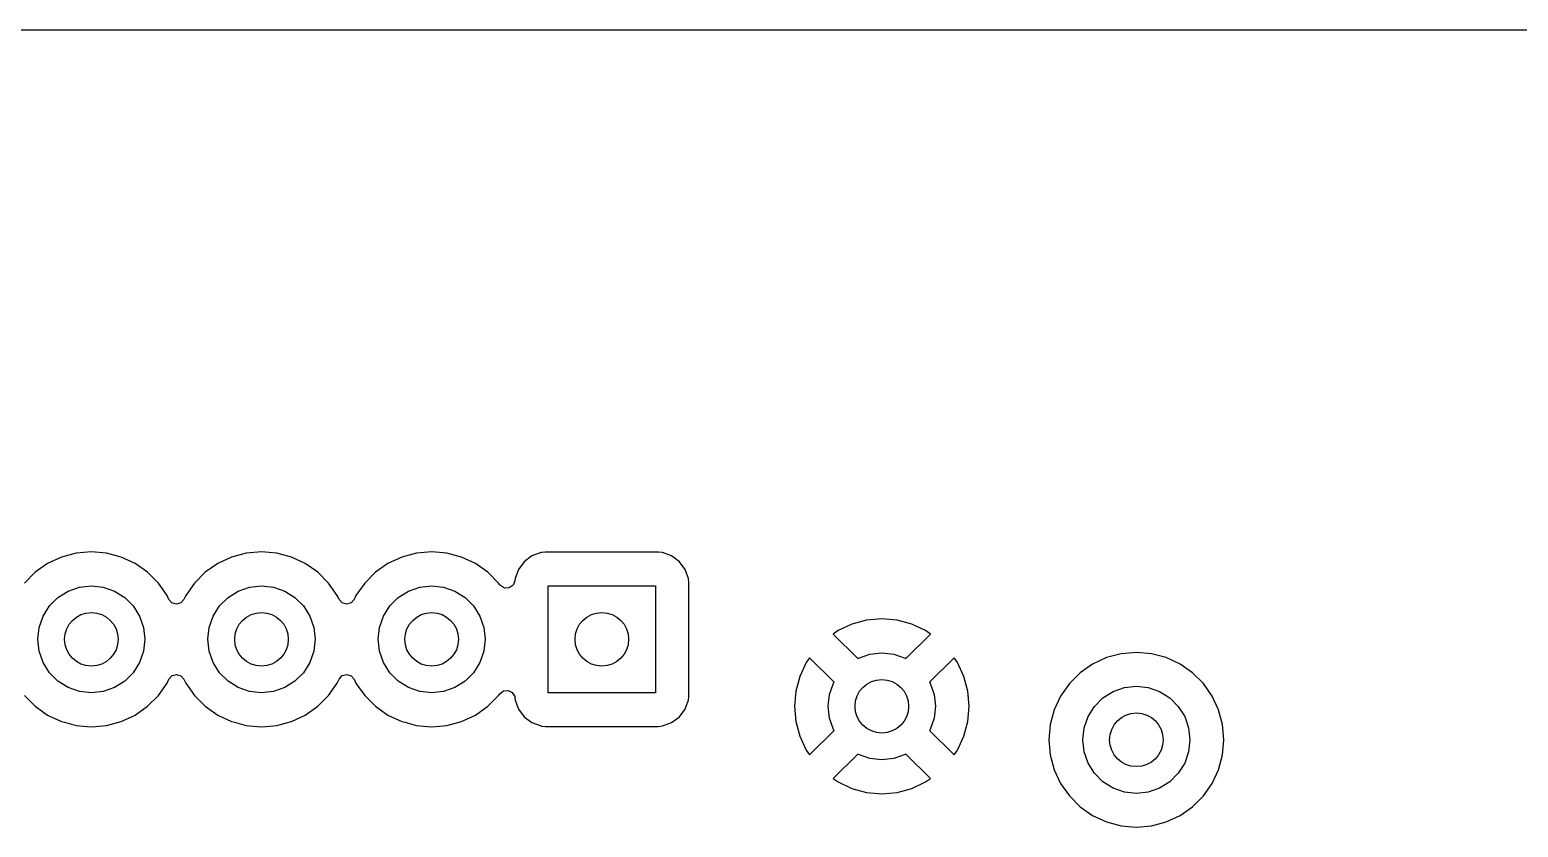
# Model space of a CAD drawing. Extents: x 2.85 to 10.26, y -4.55 to -2.42.
# Drawn here: x 8.506 to 9.381, y -2.89 to -2.421 of the extents above; entities that cross this region are included whole.
import ezdxf

# ---------------------------------------------------------------- set-up
doc = ezdxf.new("R2010")
doc.units = 0
doc.header["$MEASUREMENT"] = 0
doc.layers.add('BLACK', color=7, linetype='CONTINUOUS')

msp = doc.modelspace()

# ---------------------------------------------------------------- linework, layer by layer
at = {"layer": 'BLACK', "linetype": 'CONTINUOUS'}
for p, q in [((3.84346, -2.42128), (10.04731, -2.42128)), ((8.53359, -2.72891), (8.52494, -2.73123)), ((8.5336, -2.72891), (8.53359, -2.72891)), ((8.54252, -2.72813), (8.5336, -2.72891)), ((8.55144, -2.72891), (8.54252, -2.72813)), ((8.54252, -2.72813), (8.54252, -2.72813)), ((8.5601, -2.73123), (8.55144, -2.72891)), ((8.55144, -2.72891), (8.55144, -2.72891)), ((8.55144, -2.72891), (8.55144, -2.72891)), ((8.55144, -2.72891), (8.55144, -2.72891)), ((8.55144, -2.72891), (8.55144, -2.72891)), ((8.63359, -2.72891), (8.62494, -2.73123)), ((8.6336, -2.72891), (8.63359, -2.72891)), ((8.64252, -2.72813), (8.6336, -2.72891)), ((8.65144, -2.72891), (8.64252, -2.72813)), ((8.64252, -2.72813), (8.64252, -2.72813)), ((8.6601, -2.73123), (8.65144, -2.72891)), ((8.65144, -2.72891), (8.65144, -2.72891)), ((8.65144, -2.72891), (8.65144, -2.72891)), ((8.65144, -2.72891), (8.65144, -2.72891)), ((8.65144, -2.72891), (8.65144, -2.72891)), ((8.73359, -2.72891), (8.72494, -2.73123)), ((8.74252, -2.72813), (8.73359, -2.72891)), ((8.73359, -2.72891), (8.73359, -2.72891)), ((8.75144, -2.72891), (8.74252, -2.72813)), ((8.74252, -2.72813), (8.74252, -2.72813)), ((8.7601, -2.73123), (8.75144, -2.72891)), ((8.75144, -2.72891), (8.75144, -2.72891)), ((8.75144, -2.72891), (8.75144, -2.72891)), ((8.75144, -2.72891), (8.75144, -2.72891)), ((8.75144, -2.72891), (8.75144, -2.72891)), ((8.80679, -2.72858), (8.80148, -2.73056)), ((8.80914, -2.72833), (8.80679, -2.72858)), ((8.8759, -2.72833), (8.80914, -2.72833)), ((8.80914, -2.72833), (8.80914, -2.72833)), ((8.87825, -2.72858), (8.8759, -2.72833)), ((8.8759, -2.72833), (8.8759, -2.72833)), ((8.8759, -2.72833), (8.8759, -2.72833)), ((8.8759, -2.72833), (8.8759, -2.72833)), ((8.88356, -2.73056), (8.87825, -2.72858)), ((8.87825, -2.72858), (8.87825, -2.72858)), ((8.51682, -2.73502), (8.50948, -2.74016)), ((8.52494, -2.73123), (8.51682, -2.73502)), ((8.51682, -2.73502), (8.51682, -2.73502)), ((8.52494, -2.73123), (8.52494, -2.73123)), ((8.56822, -2.73502), (8.5601, -2.73123)), ((8.5601, -2.73123), (8.5601, -2.73123)), ((8.57556, -2.74016), (8.56822, -2.73502)), ((8.56822, -2.73502), (8.56822, -2.73502)), ((8.61682, -2.73502), (8.60948, -2.74016)), ((8.62494, -2.73123), (8.61682, -2.73502)), ((8.61682, -2.73502), (8.61682, -2.73502)), ((8.62494, -2.73123), (8.62494, -2.73123)), ((8.66822, -2.73502), (8.6601, -2.73123)), ((8.6601, -2.73123), (8.6601, -2.73123)), ((8.67556, -2.74016), (8.66822, -2.73502)), ((8.66822, -2.73502), (8.66822, -2.73502)), ((8.71682, -2.73502), (8.70948, -2.74016)), ((8.72494, -2.73123), (8.71682, -2.73502)), ((8.71682, -2.73502), (8.71682, -2.73502)), ((8.72494, -2.73123), (8.72494, -2.73123)), ((8.76822, -2.73502), (8.7601, -2.73123)), ((8.7601, -2.73123), (8.7601, -2.73123)), ((8.77556, -2.74016), (8.76822, -2.73502)), ((8.76822, -2.73502), (8.76822, -2.73502)), ((8.79695, -2.73395), (8.79355, -2.73849)), ((8.80148, -2.73056), (8.79695, -2.73395)), ((8.79695, -2.73395), (8.79695, -2.73395)), ((8.80148, -2.73056), (8.80148, -2.73056)), ((8.88809, -2.73395), (8.88356, -2.73056)), ((8.88356, -2.73056), (8.88356, -2.73056)), ((8.89149, -2.73849), (8.88809, -2.73395)), ((8.88809, -2.73395), (8.88809, -2.73395)), ((8.50948, -2.74016), (8.50315, -2.74649)), ((8.58189, -2.74649), (8.57556, -2.74016)), ((8.58703, -2.75383), (8.58189, -2.74649)), ((8.58189, -2.74649), (8.58189, -2.74649)), ((8.60315, -2.74649), (8.59801, -2.75383)), ((8.60948, -2.74016), (8.60315, -2.74649)), ((8.68189, -2.74649), (8.67556, -2.74016)), ((8.68703, -2.75383), (8.68189, -2.74649)), ((8.68189, -2.74649), (8.68189, -2.74649)), ((8.70315, -2.74649), (8.69801, -2.75383)), ((8.70948, -2.74016), (8.70315, -2.74649)), ((8.78189, -2.74649), (8.77556, -2.74016)), ((8.78257, -2.74746), (8.78189, -2.74649)), ((8.79142, -2.74518), (8.79037, -2.74772)), ((8.79157, -2.7438), (8.79142, -2.74518)), ((8.79355, -2.73849), (8.79157, -2.7438)), ((8.79355, -2.73849), (8.79355, -2.73849)), ((8.89288, -2.74222), (8.89149, -2.73849)), ((8.89149, -2.73849), (8.89149, -2.73849)), ((8.89347, -2.7438), (8.89288, -2.74222)), ((8.89372, -2.74615), (8.89347, -2.7438)), ((8.89372, -2.81291), (8.89372, -2.74615)), ((8.5179, -2.75989), (8.52288, -2.7549)), ((8.52288, -2.7549), (8.52885, -2.75115)), ((8.52885, -2.75115), (8.53551, -2.74882)), ((8.53551, -2.74882), (8.54252, -2.74803)), ((8.54252, -2.74803), (8.54953, -2.74882)), ((8.54953, -2.74882), (8.55619, -2.75115)), ((8.55619, -2.75115), (8.56216, -2.7549)), ((8.56216, -2.7549), (8.56714, -2.75989)), ((8.58748, -2.75479), (8.58703, -2.75383)), ((8.5881, -2.75611), (8.58748, -2.75479)), ((8.59801, -2.75383), (8.59694, -2.75611)), ((8.6179, -2.75989), (8.62288, -2.7549)), ((8.62288, -2.7549), (8.62885, -2.75115)), ((8.62885, -2.75115), (8.63551, -2.74882)), ((8.63551, -2.74882), (8.64252, -2.74803)), ((8.64252, -2.74803), (8.64953, -2.74882)), ((8.64953, -2.74882), (8.65619, -2.75115)), ((8.65619, -2.75115), (8.66216, -2.7549)), ((8.66216, -2.7549), (8.66714, -2.75989)), ((8.68748, -2.75479), (8.68703, -2.75383)), ((8.6881, -2.75611), (8.68748, -2.75479)), ((8.69801, -2.75383), (8.69694, -2.75611)), ((8.69801, -2.75383), (8.69801, -2.75383)), ((8.7179, -2.75989), (8.72288, -2.7549)), ((8.72288, -2.7549), (8.72885, -2.75115)), ((8.72885, -2.75115), (8.73551, -2.74882)), ((8.73551, -2.74882), (8.74252, -2.74803)), ((8.74252, -2.74803), (8.74953, -2.74882)), ((8.74953, -2.74882), (8.75619, -2.75115)), ((8.75619, -2.75115), (8.76216, -2.7549)), ((8.76216, -2.7549), (8.76714, -2.75989)), ((8.783, -2.74799), (8.78257, -2.74746)), ((8.78536, -2.74939), (8.783, -2.74799)), ((8.78811, -2.74929), (8.78536, -2.74939)), ((8.79037, -2.74772), (8.78811, -2.74929)), ((8.81102, -2.81102), (8.81102, -2.74803)), ((8.81102, -2.74803), (8.87402, -2.74803)), ((8.87402, -2.74803), (8.87402, -2.81102)), ((8.51414, -2.76586), (8.5179, -2.75989)), ((8.56714, -2.75989), (8.5709, -2.76586)), ((8.58985, -2.75814), (8.5881, -2.75611)), ((8.59248, -2.75893), (8.58985, -2.75814)), ((8.59513, -2.75818), (8.59248, -2.75893)), ((8.59694, -2.75611), (8.59513, -2.75818)), ((8.61414, -2.76586), (8.6179, -2.75989)), ((8.66714, -2.75989), (8.6709, -2.76586)), ((8.68985, -2.75814), (8.6881, -2.75611)), ((8.69248, -2.75893), (8.68985, -2.75814)), ((8.69513, -2.75818), (8.69248, -2.75893)), ((8.69694, -2.75611), (8.69513, -2.75818)), ((8.71414, -2.76586), (8.7179, -2.75989)), ((8.76714, -2.75989), (8.7709, -2.76586)), ((8.51102, -2.77953), (8.51181, -2.77252)), ((8.51181, -2.77252), (8.51414, -2.76586)), ((8.5709, -2.76586), (8.57323, -2.77252)), ((8.57323, -2.77252), (8.57402, -2.77953)), ((8.61102, -2.77953), (8.61181, -2.77252)), ((8.61181, -2.77252), (8.61414, -2.76586)), ((8.6709, -2.76586), (8.67323, -2.77252)), ((8.67323, -2.77252), (8.67402, -2.77953)), ((8.71102, -2.77953), (8.71181, -2.77252)), ((8.71181, -2.77252), (8.71414, -2.76586)), ((8.7709, -2.76586), (8.77323, -2.77252)), ((8.77323, -2.77252), (8.77402, -2.77953)), ((8.98951, -2.77062), (8.9814, -2.7744)), ((8.98952, -2.77062), (8.98951, -2.77062)), ((8.99816, -2.7683), (8.98952, -2.77062)), ((8.99817, -2.7683), (8.99816, -2.7683)), ((9.00709, -2.76752), (8.99817, -2.7683)), ((9.01601, -2.7683), (9.00709, -2.76752)), ((9.00709, -2.76752), (9.00709, -2.76752)), ((9.02466, -2.77062), (9.01601, -2.7683)), ((9.01601, -2.7683), (9.01601, -2.7683)), ((9.03277, -2.7744), (9.02466, -2.77062)), ((9.02466, -2.77062), (9.02466, -2.77062)), ((8.51181, -2.78654), (8.51102, -2.77953)), ((8.57402, -2.77953), (8.57323, -2.78654)), ((8.61181, -2.78654), (8.61102, -2.77953)), ((8.67402, -2.77953), (8.67323, -2.78654)), ((8.71181, -2.78654), (8.71102, -2.77953)), ((8.77402, -2.77953), (8.77323, -2.78654)), ((8.9814, -2.7744), (8.97852, -2.77642)), ((8.97852, -2.77642), (8.97852, -2.77642)), ((8.97852, -2.77642), (8.99293, -2.79083)), ((8.9814, -2.7744), (8.9814, -2.7744)), ((9.02124, -2.79083), (9.03565, -2.77642)), ((9.03565, -2.77642), (9.03277, -2.7744)), ((8.51414, -2.79319), (8.51181, -2.78654)), ((8.57323, -2.78654), (8.5709, -2.79319)), ((8.61414, -2.79319), (8.61181, -2.78654)), ((8.67323, -2.78654), (8.6709, -2.79319)), ((8.71414, -2.79319), (8.71181, -2.78654)), ((8.77323, -2.78654), (8.7709, -2.79319)), ((8.96461, -2.79034), (8.96259, -2.79321)), ((8.97902, -2.80475), (8.96461, -2.79034)), ((8.96461, -2.79034), (8.96461, -2.79034)), ((8.99293, -2.79083), (8.99342, -2.79052)), ((8.99342, -2.79052), (9.00008, -2.78819)), ((9.00008, -2.78819), (9.00709, -2.7874)), ((9.00709, -2.7874), (9.0141, -2.78819)), ((9.0141, -2.78819), (9.02075, -2.79052)), ((9.02075, -2.79052), (9.02124, -2.79083)), ((9.04957, -2.79034), (9.03516, -2.80475)), ((9.05158, -2.79321), (9.04957, -2.79034)), ((9.13911, -2.79029), (9.13099, -2.79407)), ((9.14777, -2.78797), (9.13911, -2.79029)), ((9.13911, -2.79029), (9.13911, -2.79029)), ((9.15669, -2.78719), (9.14777, -2.78797)), ((9.14777, -2.78797), (9.14777, -2.78797)), ((9.16562, -2.78797), (9.15669, -2.78719)), ((9.15669, -2.78719), (9.15669, -2.78719)), ((9.17427, -2.79029), (9.16562, -2.78797)), ((9.16562, -2.78797), (9.16562, -2.78797)), ((9.16562, -2.78797), (9.16562, -2.78797)), ((9.16562, -2.78797), (9.16562, -2.78797)), ((9.16562, -2.78797), (9.16562, -2.78797)), ((9.18239, -2.79407), (9.17427, -2.79029)), ((9.17427, -2.79029), (9.17427, -2.79029)), ((8.5179, -2.79917), (8.51414, -2.79319)), ((8.52288, -2.80415), (8.5179, -2.79917)), ((8.56714, -2.79917), (8.56216, -2.80415)), ((8.5709, -2.79319), (8.56714, -2.79917)), ((8.6179, -2.79917), (8.61414, -2.79319)), ((8.62288, -2.80415), (8.6179, -2.79917)), ((8.66714, -2.79917), (8.66216, -2.80415)), ((8.6709, -2.79319), (8.66714, -2.79917)), ((8.7179, -2.79917), (8.71414, -2.79319)), ((8.72288, -2.80415), (8.7179, -2.79917)), ((8.76714, -2.79917), (8.76216, -2.80415)), ((8.7709, -2.79319), (8.76714, -2.79917)), ((8.96259, -2.79321), (8.95881, -2.80133)), ((8.96259, -2.79321), (8.96259, -2.79321)), ((9.05536, -2.80133), (9.05158, -2.79321)), ((9.05158, -2.79321), (9.05158, -2.79321)), ((9.12366, -2.79921), (9.11732, -2.80555)), ((9.13099, -2.79407), (9.12366, -2.79921)), ((9.13099, -2.79407), (9.13099, -2.79407)), ((9.18973, -2.79921), (9.18239, -2.79407)), ((9.18239, -2.79407), (9.18239, -2.79407)), ((9.19606, -2.80555), (9.18973, -2.79921)), ((8.52885, -2.8079), (8.52288, -2.80415)), ((8.53551, -2.81023), (8.52885, -2.8079)), ((8.55619, -2.8079), (8.54953, -2.81023)), ((8.56216, -2.80415), (8.55619, -2.8079)), ((8.58189, -2.81256), (8.58703, -2.80523)), ((8.58703, -2.80523), (8.5881, -2.80294)), ((8.5881, -2.80294), (8.58991, -2.80088)), ((8.58991, -2.80088), (8.59256, -2.80012)), ((8.59256, -2.80012), (8.59519, -2.80092)), ((8.59519, -2.80092), (8.59694, -2.80294)), ((8.59694, -2.80294), (8.59801, -2.80523)), ((8.59801, -2.80523), (8.59801, -2.80523)), ((8.59801, -2.80523), (8.60315, -2.81256)), ((8.62885, -2.8079), (8.62288, -2.80415)), ((8.63551, -2.81023), (8.62885, -2.8079)), ((8.65619, -2.8079), (8.64953, -2.81023)), ((8.66216, -2.80415), (8.65619, -2.8079)), ((8.68189, -2.81256), (8.68703, -2.80523)), ((8.68703, -2.80523), (8.6881, -2.80294)), ((8.6881, -2.80294), (8.68991, -2.80088)), ((8.68991, -2.80088), (8.69256, -2.80012)), ((8.69256, -2.80012), (8.69519, -2.80092)), ((8.69519, -2.80092), (8.69694, -2.80294)), ((8.69694, -2.80294), (8.69801, -2.80523)), ((8.69801, -2.80523), (8.69937, -2.80717)), ((8.69937, -2.80717), (8.70315, -2.81256)), ((8.72885, -2.8079), (8.72288, -2.80415)), ((8.73551, -2.81023), (8.72885, -2.8079)), ((8.75619, -2.8079), (8.74953, -2.81023)), ((8.76216, -2.80415), (8.75619, -2.8079)), ((8.95881, -2.80133), (8.95649, -2.80998)), ((8.95881, -2.80133), (8.95881, -2.80133)), ((8.97638, -2.81189), (8.97871, -2.80523)), ((8.97871, -2.80523), (8.97902, -2.80475)), ((9.03516, -2.80475), (9.03546, -2.80523)), ((9.03546, -2.80523), (9.03779, -2.81189)), ((9.05768, -2.80998), (9.05536, -2.80133)), ((9.05536, -2.80133), (9.05536, -2.80133)), ((9.11732, -2.80555), (9.11218, -2.81288)), ((9.14303, -2.81021), (9.14968, -2.80788)), ((9.14968, -2.80788), (9.15669, -2.80709)), ((9.15669, -2.80709), (9.1637, -2.80788)), ((9.1637, -2.80788), (9.17036, -2.81021)), ((9.2012, -2.81288), (9.19606, -2.80555)), ((9.19606, -2.80555), (9.19606, -2.80555)), ((8.50315, -2.81256), (8.50948, -2.8189)), ((8.54252, -2.81102), (8.53551, -2.81023)), ((8.54953, -2.81023), (8.54252, -2.81102)), ((8.57556, -2.8189), (8.58189, -2.81256)), ((8.60315, -2.81256), (8.60948, -2.8189)), ((8.64252, -2.81102), (8.63551, -2.81023)), ((8.64953, -2.81023), (8.64252, -2.81102)), ((8.67556, -2.8189), (8.68189, -2.81256)), ((8.70315, -2.81256), (8.70948, -2.8189)), ((8.74252, -2.81102), (8.73551, -2.81023)), ((8.74953, -2.81023), (8.74252, -2.81102)), ((8.77556, -2.8189), (8.78189, -2.81256)), ((8.78189, -2.81256), (8.78257, -2.8116)), ((8.78257, -2.8116), (8.78472, -2.80988)), ((8.78472, -2.80988), (8.78745, -2.8096)), ((8.78745, -2.8096), (8.78991, -2.81084)), ((8.78991, -2.81084), (8.7913, -2.81321)), ((8.7913, -2.81321), (8.79142, -2.81387)), ((8.79142, -2.81387), (8.79157, -2.81526)), ((8.79157, -2.81526), (8.79355, -2.82056)), ((8.87402, -2.81102), (8.81102, -2.81102)), ((8.89211, -2.8189), (8.89347, -2.81526)), ((8.89347, -2.81526), (8.89372, -2.81291)), ((8.95649, -2.80998), (8.95571, -2.8189)), ((8.95649, -2.80998), (8.95649, -2.80998)), ((8.97559, -2.8189), (8.97638, -2.81189)), ((9.03779, -2.81189), (9.03858, -2.8189)), ((9.05846, -2.8189), (9.05768, -2.80998)), ((9.05768, -2.80998), (9.05768, -2.80998)), ((9.11218, -2.81288), (9.1084, -2.821)), ((9.11218, -2.81288), (9.11218, -2.81288)), ((9.13207, -2.81895), (9.13706, -2.81396)), ((9.13706, -2.81396), (9.14303, -2.81021)), ((9.17036, -2.81021), (9.17633, -2.81396)), ((9.17633, -2.81396), (9.18132, -2.81895)), ((9.20499, -2.821), (9.2012, -2.81288)), ((8.50948, -2.8189), (8.50948, -2.8189)), ((8.50948, -2.8189), (8.51682, -2.82404)), ((8.51682, -2.82404), (8.52494, -2.82782)), ((8.5601, -2.82782), (8.56822, -2.82404)), ((8.56822, -2.82404), (8.57556, -2.8189)), ((8.60948, -2.8189), (8.60948, -2.8189)), ((8.60948, -2.8189), (8.61682, -2.82404)), ((8.61682, -2.82404), (8.62494, -2.82782)), ((8.6601, -2.82782), (8.66822, -2.82404)), ((8.66822, -2.82404), (8.67556, -2.8189)), ((8.70948, -2.8189), (8.70948, -2.8189)), ((8.70948, -2.8189), (8.71682, -2.82404)), ((8.71682, -2.82404), (8.72494, -2.82782)), ((8.7601, -2.82782), (8.76822, -2.82404)), ((8.76822, -2.82404), (8.77556, -2.8189)), ((8.79355, -2.82056), (8.79355, -2.82056)), ((8.79355, -2.82056), (8.79695, -2.8251)), ((8.79695, -2.8251), (8.79695, -2.8251)), ((8.79695, -2.8251), (8.80148, -2.8285)), ((8.88356, -2.8285), (8.88809, -2.8251)), ((8.88809, -2.8251), (8.89149, -2.82056)), ((8.89149, -2.82056), (8.89211, -2.8189)), ((8.95571, -2.8189), (8.95649, -2.82782)), ((8.95571, -2.8189), (8.95571, -2.8189)), ((8.97638, -2.82591), (8.97559, -2.8189)), ((9.03858, -2.8189), (9.03779, -2.82591)), ((9.05768, -2.82782), (9.05846, -2.8189)), ((9.05846, -2.8189), (9.05846, -2.8189)), ((9.1084, -2.821), (9.10608, -2.82966)), ((9.1084, -2.821), (9.1084, -2.821)), ((9.12599, -2.83157), (9.12832, -2.82492)), ((9.12832, -2.82492), (9.13207, -2.81895)), ((9.18132, -2.81895), (9.18507, -2.82492)), ((9.18507, -2.82492), (9.1874, -2.83157)), ((9.20731, -2.82966), (9.20499, -2.821)), ((8.52494, -2.82782), (8.52494, -2.82782)), ((8.52494, -2.82782), (8.52494, -2.82782)), ((8.52494, -2.82782), (8.5267, -2.8283)), ((8.5267, -2.8283), (8.53359, -2.83014)), ((8.53359, -2.83014), (8.53997, -2.8307)), ((8.53997, -2.8307), (8.54252, -2.83092)), ((8.54252, -2.83092), (8.54498, -2.83071)), ((8.54252, -2.83092), (8.54252, -2.83092)), ((8.54252, -2.83092), (8.54252, -2.83092)), ((8.54498, -2.83071), (8.55144, -2.83014)), ((8.55144, -2.83014), (8.5601, -2.82782)), ((8.62494, -2.82782), (8.62494, -2.82782)), ((8.62494, -2.82782), (8.62494, -2.82782)), ((8.62494, -2.82782), (8.6267, -2.8283)), ((8.6267, -2.8283), (8.63359, -2.83014)), ((8.63359, -2.83014), (8.63997, -2.8307)), ((8.63997, -2.8307), (8.64252, -2.83092)), ((8.64252, -2.83092), (8.64498, -2.83071)), ((8.64252, -2.83092), (8.64252, -2.83092)), ((8.64252, -2.83092), (8.64252, -2.83092)), ((8.64498, -2.83071), (8.65144, -2.83014)), ((8.65144, -2.83014), (8.6601, -2.82782)), ((8.72494, -2.82782), (8.72494, -2.82782)), ((8.72494, -2.82782), (8.72494, -2.82782)), ((8.72494, -2.82782), (8.7267, -2.8283)), ((8.7267, -2.8283), (8.73359, -2.83014)), ((8.73359, -2.83014), (8.73997, -2.8307)), ((8.73997, -2.8307), (8.74252, -2.83092)), ((8.74252, -2.83092), (8.74498, -2.83071)), ((8.74252, -2.83092), (8.74252, -2.83092)), ((8.74252, -2.83092), (8.74252, -2.83092)), ((8.74498, -2.83071), (8.75144, -2.83014)), ((8.75144, -2.83014), (8.7601, -2.82782)), ((8.80148, -2.8285), (8.80148, -2.8285)), ((8.80148, -2.8285), (8.80679, -2.83048)), ((8.80679, -2.83048), (8.80679, -2.83048)), ((8.80679, -2.83048), (8.80706, -2.83051)), ((8.80706, -2.83051), (8.80914, -2.83073)), ((8.80914, -2.83073), (8.8759, -2.83073)), ((8.8759, -2.83073), (8.87825, -2.83048)), ((8.87825, -2.83048), (8.88356, -2.8285)), ((8.95649, -2.82782), (8.95649, -2.82782)), ((8.95649, -2.82782), (8.95881, -2.83647)), ((8.96461, -2.84746), (8.97902, -2.83305)), ((8.97871, -2.83256), (8.97638, -2.82591)), ((8.97902, -2.83305), (8.97871, -2.83256)), ((9.03546, -2.83256), (9.03516, -2.83305)), ((9.03516, -2.83305), (9.04957, -2.84746)), ((9.03779, -2.82591), (9.03546, -2.83256)), ((9.05536, -2.83647), (9.05768, -2.82782)), ((9.05768, -2.82782), (9.05768, -2.82782)), ((9.10608, -2.82966), (9.1053, -2.83858)), ((9.10608, -2.82966), (9.10608, -2.82966)), ((9.1252, -2.83858), (9.12599, -2.83157)), ((9.1874, -2.83157), (9.18819, -2.83858)), ((9.20809, -2.83858), (9.20731, -2.82966)), ((8.95881, -2.83647), (8.95881, -2.83647)), ((8.95881, -2.83647), (8.96259, -2.84459)), ((9.05158, -2.84459), (9.05438, -2.83858)), ((9.05438, -2.83858), (9.05536, -2.83647)), ((9.05536, -2.83647), (9.05536, -2.83647)), ((9.1053, -2.83858), (9.10608, -2.84751)), ((9.1053, -2.83858), (9.1053, -2.83858)), ((9.12599, -2.84559), (9.1252, -2.83858)), ((9.18819, -2.83858), (9.1874, -2.84559)), ((9.20731, -2.84751), (9.20809, -2.83858)), ((9.20809, -2.83858), (9.20809, -2.83858)), ((8.96259, -2.84459), (8.96461, -2.84746)), ((8.99293, -2.84697), (8.97852, -2.86138)), ((8.99342, -2.84727), (8.99293, -2.84697)), ((9.00008, -2.8496), (8.99342, -2.84727)), ((9.00709, -2.85039), (9.00008, -2.8496)), ((9.0141, -2.8496), (9.00709, -2.85039)), ((9.02075, -2.84727), (9.0141, -2.8496)), ((9.02124, -2.84697), (9.02075, -2.84727)), ((9.03565, -2.86138), (9.02124, -2.84697)), ((9.04957, -2.84746), (9.05158, -2.84459)), ((9.10608, -2.84751), (9.10608, -2.84751)), ((9.10608, -2.84751), (9.1084, -2.85616)), ((9.12832, -2.85225), (9.12599, -2.84559)), ((9.1874, -2.84559), (9.18507, -2.85225)), ((9.20499, -2.85616), (9.20731, -2.84751)), ((9.1084, -2.85616), (9.1084, -2.85616)), ((9.1084, -2.85616), (9.11218, -2.86428)), ((9.13207, -2.85822), (9.12832, -2.85225)), ((9.13706, -2.86321), (9.13207, -2.85822)), ((9.18132, -2.85822), (9.17633, -2.86321)), ((9.18507, -2.85225), (9.18132, -2.85822)), ((9.2012, -2.86428), (9.20499, -2.85616)), ((8.97852, -2.86138), (8.9814, -2.86339)), ((8.9814, -2.86339), (8.9814, -2.86339)), ((8.9814, -2.86339), (8.98951, -2.86718)), ((8.98951, -2.86718), (8.98952, -2.86718)), ((8.98952, -2.86718), (8.99816, -2.86949)), ((9.01601, -2.86949), (9.02466, -2.86718)), ((9.02466, -2.86718), (9.03277, -2.86339)), ((9.02466, -2.86718), (9.02466, -2.86718)), ((9.03277, -2.86339), (9.03565, -2.86138)), ((9.11218, -2.86428), (9.11218, -2.86428)), ((9.11218, -2.86428), (9.11732, -2.87162)), ((9.14303, -2.86696), (9.13706, -2.86321)), ((9.14968, -2.86929), (9.14303, -2.86696)), ((9.15669, -2.87008), (9.14968, -2.86929)), ((9.1637, -2.86929), (9.15669, -2.87008)), ((9.17036, -2.86696), (9.1637, -2.86929)), ((9.17633, -2.86321), (9.17036, -2.86696)), ((9.19606, -2.87162), (9.2012, -2.86428)), ((8.99816, -2.86949), (8.99817, -2.86949)), ((8.99817, -2.86949), (9.00709, -2.87027)), ((9.00709, -2.87027), (9.01601, -2.86949)), ((9.00709, -2.87027), (9.00709, -2.87027)), ((9.01601, -2.86949), (9.01601, -2.86949)), ((9.11732, -2.87162), (9.12366, -2.87795)), ((9.12366, -2.87795), (9.12366, -2.87795)), ((9.12366, -2.87795), (9.13099, -2.88309)), ((9.18239, -2.88309), (9.18973, -2.87795)), ((9.18973, -2.87795), (9.19606, -2.87162)), ((9.13099, -2.88309), (9.13911, -2.88688)), ((9.17427, -2.88688), (9.18239, -2.88309)), ((9.13911, -2.88688), (9.14777, -2.8892)), ((9.14777, -2.8892), (9.15414, -2.88976)), ((9.15414, -2.88976), (9.15669, -2.88998)), ((9.15669, -2.88998), (9.15916, -2.88976)), ((9.15669, -2.88998), (9.15669, -2.88998)), ((9.15669, -2.88998), (9.15669, -2.88998)), ((9.15916, -2.88976), (9.16562, -2.8892)), ((9.16562, -2.8892), (9.17427, -2.88688))]:
    msp.add_line(p, q, dxfattribs=at)
at = {"layer": 'BLACK'}
for centre in [(8.54252, -2.77953), (8.64252, -2.77953), (8.74252, -2.77953), (8.84252, -2.77953), (9.00709, -2.8189), (9.15669, -2.83858)]:
    msp.add_circle(centre, 0.01575, dxfattribs=at)

doc.saveas('drawing.dxf')
